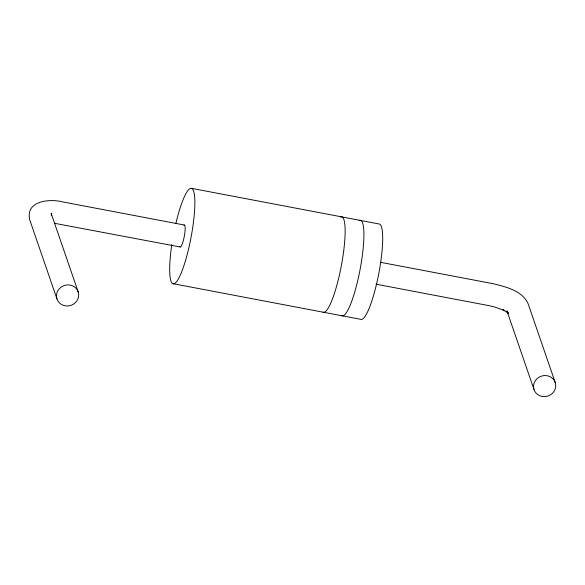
<?xml version="1.0" encoding="UTF-8"?>
<svg xmlns="http://www.w3.org/2000/svg" width="585" height="585" viewBox="0 0 585 585"><rect width="100%" height="100%" fill="white"/><g stroke="black" fill="none" stroke-linecap="round" stroke-linejoin="round"><path stroke-width="0.88" d="M54.478 223.287L180.1 246.958M191.756 188.385L379.57 224.07A48.614 8.87 -79.2 0 1 378.378 275.594A48.614 8.87 -79.2 0 1 360.623 319.315L172.809 283.63M184.458 225.049L63.136 202C50.266 198.527 25.235 200.443 29.711 219.763L56.942 298.84M380.308 262.263L493.601 283.791C506.149 286.994 522.12 290.621 528.065 303.615L555.297 382.692A11.181 10.471 -19 0 1 542.046 396.44A11.181 10.471 -19 0 1 536.591 379.138A11.181 10.471 -19 0 1 555.297 382.692M375.987 284.178L488.877 305.633L494.493 306.928L504.387 310.525L503.005 309.772L508.051 312.975M508.065 312.814L506.932 311.571L508.072 313.26L506.91 310.825L533.995 389.486M78.244 292.047A11.181 10.471 -19 0 0 59.538 288.493A11.181 10.471 -19 0 0 64.993 305.794A11.181 10.471 -19 0 0 78.244 292.047L51.158 213.386L51.502 215.434M340.426 216.977A48.614 8.87 -79.2 0 1 341.611 264.288A48.614 8.87 -79.2 0 1 323.059 312.178M175.917 223.302A48.614 8.87 -79.2 0 1 194.71 197.759A48.614 8.87 -79.2 0 1 179.573 276.647A48.614 8.87 -79.2 0 1 171.836 244.559M183.895 225.196A11.181 2.04 -79.2 0 1 184.187 236.903A11.181 2.04 -79.2 0 1 179.683 246.351M359.205 220.545A48.614 8.87 -79.2 0 1 360.389 267.857A48.614 8.87 -79.2 0 1 341.845 315.746"/></g></svg>
